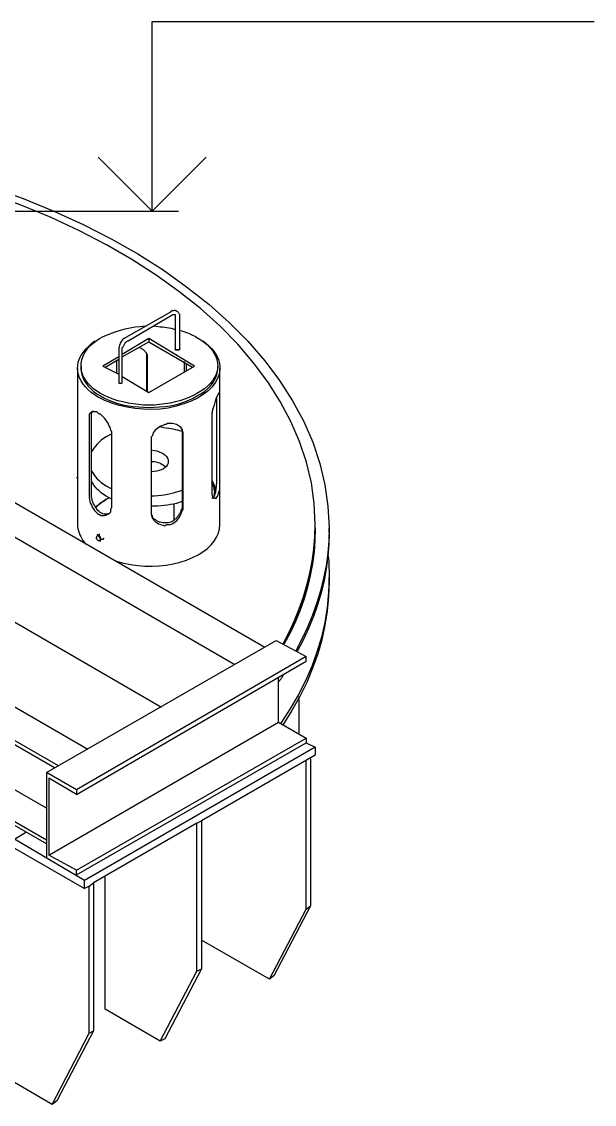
# Model space of a CAD drawing. Header units: metres. Extents: x 20 to 415, y 5 to 292.
# Drawn here: x 202.77 to 211.13, y 120.41 to 136.22 of the extents above; entities that cross this region are included whole.
import ezdxf

# ---------------------------------------------------------------- set-up
doc = ezdxf.new("R2010")
doc.units = ezdxf.units.M
doc.layers.add('ОБОЗНАЧЕНИЯ', color=7, linetype='Continuous')
doc.layers.add('ОБОРУДОВАНИЕ', color=8, linetype='Continuous')

msp = doc.modelspace()

# ---------------------------------------------------------------- linework, layer by layer
at = {"layer": 'ОБОЗНАЧЕНИЯ'}
for points in [[(204.677, 133.452), (204.677, 136.218), (211.13, 136.218)], [(203.889, 134.24), (204.677, 133.452), (205.465, 134.24)], [(202.129, 133.452), (205.063, 133.452)]]:
    msp.add_lwpolyline(points, dxfattribs=at)
at = {"layer": 'ОБОРУДОВАНИЕ'}
for points in [[(188.217, 134.055), (203.303, 125.356)], [(203.252, 125.322), (188.217, 134.005)], [(201.844, 133.955), (202.328, 133.802), (202.795, 133.634), (203.243, 133.452), (203.671, 133.256), (204.08, 133.048), (204.468, 132.826), (204.835, 132.593), (205.18, 132.348), (205.502, 132.092), (205.8, 131.826), (206.073, 131.551), (206.319, 131.268), (206.537, 130.978), (206.726, 130.683), (206.888, 130.382), (207.02, 130.077), (207.124, 129.768), (207.198, 129.456), (207.243, 129.142), (207.258, 128.826)], [(207.057, 128.876), (207.043, 129.182), (207, 129.487), (206.928, 129.788), (206.828, 130.087), (206.701, 130.382), (206.547, 130.673), (206.366, 130.958), (206.158, 131.238), (205.925, 131.51), (205.666, 131.776), (205.378, 132.033), (205.068, 132.28), (204.735, 132.517), (204.382, 132.744), (204.009, 132.96), (203.616, 133.164), (203.204, 133.356), (202.773, 133.535), (202.326, 133.701), (201.861, 133.854)], [(203.135, 124.736), (188.619, 133.117)], [(205.079, 131.91), (205.079, 131.914), (205.079, 131.918), (205.079, 131.921), (205.079, 131.924), (205.079, 131.927), (205.079, 131.929), (205.079, 131.932), (205.079, 131.935), (205.079, 131.939), (205.079, 131.943), (205.074, 131.949), (205.069, 131.955), (205.064, 131.962), (205.059, 131.968), (205.054, 131.975), (205.049, 131.981), (205.044, 131.986), (205.039, 131.99), (205.034, 131.993), (205.029, 131.994), (205.024, 131.998), (205.017, 132), (205.011, 132.001), (205.003, 132.001), (204.996, 132), (204.988, 131.998), (204.981, 131.997), (204.974, 131.995), (204.968, 131.994), (204.962, 131.994), (204.962, 131.994), (204.96, 131.993), (204.958, 131.993), (204.956, 131.993), (204.954, 131.992), (204.951, 131.99), (204.949, 131.988), (204.947, 131.985), (204.946, 131.981), (204.945, 131.977)], [(203.135, 124.266), (189.876, 131.927)], [(204.945, 131.977), (204.292, 131.608)], [(204.325, 131.558), (204.979, 131.943)], [(204.979, 131.943), (204.996, 131.943), (205, 131.943), (205.004, 131.943), (205.007, 131.943), (205.009, 131.943), (205.01, 131.943), (205.011, 131.943), (205.012, 131.943), (205.012, 131.943), (205.012, 131.943), (205.012, 131.943), (205.012, 131.943), (205.012, 131.942), (205.012, 131.94), (205.012, 131.937), (205.012, 131.935), (205.012, 131.932), (205.012, 131.93), (205.012, 131.928), (205.012, 131.927), (205.012, 131.927), (205.012, 131.926), (205.012, 131.925), (205.012, 131.923), (205.012, 131.921), (205.012, 131.918), (205.012, 131.916), (205.012, 131.913), (205.012, 131.912), (205.012, 131.91), (205.012, 131.91)], [(204.979, 131.943), (204.979, 131.943), (204.979, 131.943)], [(205.012, 131.91), (205.012, 131.44)], [(205.012, 131.91), (205.012, 131.91), (205.012, 131.91)], [(205.079, 131.44), (205.079, 131.91)], [(203.135, 124.216), (189.96, 131.809)], [(203.638, 131.189), (203.641, 131.234), (203.65, 131.279), (203.664, 131.323), (203.684, 131.367), (203.709, 131.409), (203.739, 131.45), (203.774, 131.489), (203.814, 131.525), (203.858, 131.56), (203.906, 131.591), (203.963, 131.62), (204.023, 131.647), (204.085, 131.672), (204.149, 131.695), (204.216, 131.715), (204.285, 131.733), (204.356, 131.748), (204.428, 131.76), (204.502, 131.769), (204.577, 131.776)], [(204.694, 131.776), (204.729, 131.771), (204.762, 131.767), (204.795, 131.764), (204.828, 131.76), (204.86, 131.757), (204.891, 131.753), (204.921, 131.748), (204.952, 131.742), (204.982, 131.734), (205.012, 131.725)], [(205.079, 131.709), (205.109, 131.703), (205.138, 131.695), (205.165, 131.686), (205.192, 131.676), (205.218, 131.665), (205.242, 131.653), (205.266, 131.641), (205.289, 131.63), (205.31, 131.619), (205.331, 131.608)], [(203.588, 131.156), (203.591, 131.2), (203.599, 131.244), (203.613, 131.287), (203.633, 131.328), (203.657, 131.369), (203.685, 131.409), (203.718, 131.448), (203.755, 131.485), (203.795, 131.522), (203.839, 131.558)], [(204.292, 131.608), (204.287, 131.604), (204.283, 131.6), (204.28, 131.597), (204.277, 131.595), (204.275, 131.593), (204.272, 131.592), (204.269, 131.592), (204.266, 131.591), (204.263, 131.591), (204.258, 131.591), (204.248, 131.58), (204.238, 131.568), (204.229, 131.553), (204.22, 131.538), (204.212, 131.522), (204.205, 131.506), (204.199, 131.489), (204.195, 131.472), (204.192, 131.456), (204.191, 131.424)], [(204.627, 131.591), (204.241, 131.357)], [(204.241, 131.424), (204.241, 131.428), (204.241, 131.432), (204.241, 131.435), (204.241, 131.438), (204.241, 131.44), (204.241, 131.443), (204.241, 131.446), (204.241, 131.449), (204.241, 131.453), (204.241, 131.457), (204.246, 131.463), (204.251, 131.471), (204.256, 131.48), (204.261, 131.489), (204.266, 131.499), (204.271, 131.509), (204.277, 131.519), (204.282, 131.527), (204.287, 131.535), (204.292, 131.541), (204.296, 131.542), (204.3, 131.543), (204.303, 131.545), (204.306, 131.547), (204.308, 131.549), (204.311, 131.552), (204.314, 131.554), (204.317, 131.556), (204.321, 131.557), (204.325, 131.558)], [(204.241, 131.323), (204.627, 131.541)], [(204.627, 131.591), (204.627, 131.541)], [(205.297, 131.189), (204.627, 131.591)], [(204.627, 131.541), (205.264, 131.172)], [(205.331, 131.608), (205.388, 131.572), (205.439, 131.535), (205.485, 131.498), (205.524, 131.458), (205.557, 131.417), (205.584, 131.375), (205.605, 131.331), (205.621, 131.286), (205.63, 131.238), (205.633, 131.189)], [(205.415, 131.558), (205.462, 131.522), (205.505, 131.485), (205.543, 131.448), (205.576, 131.409), (205.603, 131.369), (205.626, 131.328), (205.643, 131.287), (205.656, 131.244), (205.664, 131.2), (205.666, 131.156)], [(204.191, 131.424), (204.191, 130.954)], [(204.191, 131.424), (204.191, 131.424), (204.191, 131.424)], [(204.241, 130.954), (204.241, 131.424)], [(204.593, 131.373), (204.588, 131.383), (204.581, 131.393), (204.574, 131.403), (204.565, 131.413), (204.556, 131.422), (204.545, 131.43), (204.533, 131.438), (204.521, 131.445), (204.507, 131.452), (204.493, 131.457)], [(204.577, 131.39), (204.581, 131.39), (204.585, 131.388), (204.588, 131.387), (204.59, 131.384), (204.591, 131.382), (204.592, 131.379), (204.593, 131.377), (204.593, 131.375), (204.593, 131.374), (204.593, 131.373), (204.593, 131.368), (204.593, 131.363), (204.593, 131.358), (204.593, 131.353), (204.593, 131.348), (204.593, 131.343), (204.593, 131.338), (204.593, 131.333), (204.593, 131.328), (204.593, 131.323)], [(204.61, 131.306), (204.61, 131.307), (204.61, 131.308), (204.61, 131.31), (204.61, 131.313), (204.61, 131.317), (204.61, 131.321), (204.61, 131.325), (204.61, 131.33), (204.61, 131.335), (204.61, 131.34), (204.61, 131.34), (204.61, 131.342), (204.61, 131.344), (204.609, 131.347), (204.608, 131.35), (204.606, 131.354), (204.604, 131.359), (204.602, 131.364), (204.598, 131.368), (204.593, 131.373)], [(205.012, 131.44), (205.013, 131.436), (205.014, 131.432), (205.016, 131.43), (205.019, 131.427), (205.023, 131.426), (205.027, 131.425), (205.031, 131.424), (205.036, 131.424), (205.041, 131.424), (205.046, 131.424), (205.051, 131.424), (205.056, 131.424), (205.06, 131.424), (205.065, 131.425), (205.069, 131.426), (205.073, 131.427), (205.075, 131.43), (205.078, 131.432), (205.079, 131.436), (205.079, 131.44)], [(205.079, 131.44), (205.079, 131.436), (205.078, 131.432), (205.075, 131.43), (205.073, 131.427), (205.069, 131.426), (205.065, 131.425), (205.061, 131.424), (205.056, 131.424), (205.051, 131.424), (205.046, 131.424), (205.041, 131.424), (205.036, 131.424), (205.031, 131.424), (205.027, 131.425), (205.023, 131.426), (205.019, 131.427), (205.016, 131.43), (205.014, 131.432), (205.013, 131.436), (205.012, 131.44)], [(204.191, 131.323), (203.956, 131.189)], [(203.99, 131.172), (204.191, 131.29)], [(204.158, 131.273), (204.158, 131.273), (204.158, 131.268), (204.158, 131.263), (204.158, 131.258), (204.158, 131.253), (204.158, 131.248), (204.158, 131.243), (204.158, 131.238), (204.158, 131.233), (204.158, 131.228), (204.158, 131.223)], [(204.158, 131.223), (204.158, 131.088)], [(204.593, 131.323), (204.593, 130.82)], [(204.61, 130.82), (204.61, 131.306)], [(205.146, 131.256), (205.146, 131.251), (205.146, 131.246), (205.146, 131.241), (205.146, 131.237), (205.146, 131.233), (205.146, 131.23), (205.146, 131.227), (205.146, 131.224), (205.146, 131.223), (205.146, 131.223)], [(205.146, 131.223), (205.146, 131.105)], [(205.18, 131.122), (205.18, 131.223)], [(203.588, 131.156), (203.588, 130.753)], [(203.889, 130.736), (203.836, 130.769), (203.787, 130.804), (203.743, 130.843), (203.703, 130.884), (203.669, 130.927), (203.641, 130.972), (203.618, 131.018), (203.601, 131.064), (203.591, 131.11), (203.588, 131.156)], [(203.638, 131.189), (203.638, 131.156)], [(205.633, 131.189), (205.63, 131.144), (205.621, 131.101), (205.605, 131.058), (205.584, 131.016), (205.557, 130.975), (205.524, 130.936), (205.485, 130.897), (205.439, 130.859), (205.388, 130.822), (205.331, 130.787), (205.274, 130.758), (205.213, 130.731), (205.148, 130.706), (205.081, 130.684), (205.01, 130.665), (204.937, 130.649), (204.862, 130.636), (204.785, 130.627), (204.707, 130.621), (204.627, 130.619), (204.551, 130.621), (204.475, 130.627), (204.399, 130.636), (204.324, 130.649), (204.25, 130.665), (204.178, 130.684), (204.109, 130.706), (204.043, 130.731), (203.981, 130.758), (203.923, 130.787), (203.87, 130.822), (203.822, 130.859), (203.78, 130.897), (203.743, 130.936), (203.711, 130.975), (203.685, 131.016), (203.665, 131.058), (203.65, 131.101), (203.641, 131.144), (203.638, 131.189)], [(203.638, 131.156), (203.641, 131.11), (203.65, 131.065), (203.665, 131.021), (203.685, 130.978), (203.711, 130.936), (203.743, 130.895), (203.78, 130.856), (203.822, 130.819), (203.87, 130.785), (203.923, 130.753), (203.981, 130.72), (204.043, 130.691), (204.109, 130.665), (204.178, 130.644), (204.25, 130.625), (204.324, 130.611), (204.399, 130.6), (204.475, 130.592), (204.551, 130.587), (204.627, 130.586), (204.707, 130.587), (204.785, 130.592), (204.862, 130.6), (204.937, 130.611), (205.01, 130.625), (205.081, 130.644), (205.148, 130.665), (205.213, 130.691), (205.274, 130.72), (205.331, 130.753), (205.388, 130.785), (205.439, 130.819), (205.485, 130.856), (205.524, 130.895), (205.557, 130.936), (205.584, 130.978), (205.605, 131.021), (205.621, 131.065), (205.63, 131.11), (205.633, 131.156)], [(203.638, 131.156), (203.641, 131.11), (203.65, 131.065), (203.665, 131.021), (203.685, 130.978), (203.711, 130.936), (203.743, 130.895), (203.78, 130.856), (203.822, 130.819), (203.87, 130.785), (203.923, 130.753), (203.981, 130.72), (204.043, 130.691), (204.109, 130.665), (204.178, 130.644), (204.25, 130.625), (204.324, 130.611), (204.399, 130.6), (204.475, 130.592), (204.551, 130.587), (204.627, 130.586), (204.707, 130.587), (204.785, 130.592), (204.862, 130.6), (204.937, 130.611), (205.01, 130.625), (205.081, 130.644), (205.148, 130.665), (205.213, 130.691), (205.274, 130.72), (205.331, 130.753), (205.388, 130.785), (205.439, 130.819), (205.485, 130.856), (205.524, 130.895), (205.557, 130.936), (205.584, 130.978), (205.605, 131.021), (205.621, 131.065), (205.63, 131.11), (205.633, 131.156)], [(205.666, 131.156), (205.659, 131.086), (205.637, 131.018), (205.601, 130.952), (205.553, 130.888), (205.492, 130.829), (205.42, 130.773), (205.337, 130.722), (205.244, 130.676), (205.141, 130.636), (205.029, 130.602), (204.912, 130.577), (204.792, 130.562), (204.67, 130.555), (204.548, 130.558), (204.428, 130.569), (204.31, 130.588), (204.196, 130.615), (204.087, 130.648), (203.984, 130.689), (203.889, 130.736)], [(203.956, 131.189), (204.191, 131.072)], [(204.241, 131.038), (204.627, 130.804)], [(204.627, 130.804), (205.297, 131.189)], [(205.633, 131.156), (205.633, 131.189)], [(205.666, 130.804), (205.666, 131.156)], [(204.191, 130.938), (204.196, 130.938), (204.199, 130.938), (204.202, 130.938), (204.205, 130.938), (204.208, 130.938), (204.21, 130.938), (204.213, 130.938), (204.216, 130.938), (204.22, 130.938), (204.225, 130.938), (204.229, 130.938), (204.233, 130.939), (204.236, 130.941), (204.238, 130.943), (204.239, 130.946), (204.24, 130.948), (204.241, 130.951), (204.241, 130.953), (204.241, 130.954), (204.241, 130.954)], [(204.191, 130.954), (204.191, 130.938)], [(203.588, 130.753), (203.588, 129.63)], [(205.633, 130.77), (205.628, 130.759), (205.623, 130.748), (205.617, 130.735), (205.612, 130.722), (205.607, 130.707), (205.602, 130.692), (205.597, 130.675), (205.592, 130.657), (205.587, 130.639), (205.582, 130.619), (205.577, 130.605), (205.572, 130.591), (205.568, 130.578), (205.563, 130.565), (205.559, 130.552), (205.556, 130.54), (205.553, 130.527), (205.551, 130.514), (205.549, 130.5), (205.549, 130.485), (205.549, 130.48), (205.549, 130.475), (205.549, 130.47), (205.549, 130.466), (205.549, 130.462), (205.549, 130.459), (205.549, 130.456), (205.549, 130.453), (205.549, 130.452), (205.549, 130.452)], [(205.616, 130.72), (205.616, 129.63)], [(205.649, 130.804), (205.649, 130.787), (205.649, 130.786), (205.648, 130.785), (205.646, 130.783), (205.643, 130.781), (205.641, 130.778), (205.638, 130.776), (205.636, 130.774), (205.634, 130.772), (205.633, 130.77), (205.633, 130.77)], [(205.666, 130.804), (205.649, 130.804)], [(205.666, 130.77), (205.666, 130.775), (205.666, 130.78), (205.666, 130.785), (205.666, 130.789), (205.666, 130.793), (205.666, 130.797), (205.666, 130.799), (205.666, 130.802), (205.666, 130.803), (205.666, 130.804)], [(205.666, 130.753), (205.666, 130.804)], [(205.666, 130.72), (205.666, 130.72), (205.666, 130.722), (205.666, 130.724), (205.666, 130.727), (205.666, 130.73), (205.666, 130.734), (205.666, 130.739), (205.666, 130.743), (205.666, 130.748), (205.666, 130.753), (205.666, 130.754), (205.666, 130.755), (205.666, 130.757), (205.666, 130.759), (205.666, 130.762), (205.666, 130.764), (205.666, 130.766), (205.666, 130.768), (205.666, 130.769), (205.666, 130.77)], [(205.666, 129.63), (205.666, 130.753)], [(205.666, 129.63), (205.666, 130.72)], [(206.32, 127.082), (200.084, 130.686)], [(203.789, 130.519), (203.784, 130.514), (203.781, 130.51), (203.777, 130.507), (203.775, 130.504), (203.772, 130.502), (203.769, 130.499), (203.767, 130.497), (203.764, 130.493), (203.76, 130.49), (203.755, 130.485), (203.755, 130.481), (203.755, 130.477), (203.755, 130.474), (203.755, 130.471), (203.755, 130.468), (203.755, 130.466), (203.755, 130.463), (203.755, 130.46), (203.755, 130.456), (203.755, 130.452), (203.755, 130.446), (203.755, 130.442), (203.755, 130.437), (203.755, 130.433), (203.755, 130.429), (203.755, 130.425), (203.755, 130.422), (203.755, 130.42), (203.755, 130.418), (203.755, 130.418)], [(203.755, 130.418), (203.755, 129.328)], [(203.789, 130.435), (203.789, 130.439), (203.789, 130.443), (203.789, 130.446), (203.789, 130.449), (203.789, 130.452), (203.789, 130.454), (203.789, 130.457), (203.789, 130.46), (203.789, 130.464), (203.789, 130.468), (203.789, 130.473), (203.789, 130.477), (203.789, 130.48), (203.789, 130.483), (203.789, 130.485), (203.789, 130.488), (203.789, 130.49), (203.789, 130.494), (203.789, 130.497), (203.789, 130.502), (203.793, 130.507), (203.797, 130.512), (203.8, 130.517), (203.803, 130.521), (203.806, 130.525), (203.808, 130.528), (203.811, 130.531), (203.814, 130.533), (203.818, 130.535), (203.822, 130.535)], [(203.889, 130.502), (203.889, 130.502), (203.888, 130.504), (203.886, 130.505), (203.883, 130.508), (203.881, 130.51), (203.878, 130.513), (203.876, 130.515), (203.874, 130.517), (203.873, 130.518), (203.873, 130.519), (203.868, 130.519), (203.863, 130.519), (203.858, 130.519), (203.854, 130.519), (203.85, 130.519), (203.846, 130.519), (203.843, 130.519), (203.841, 130.519), (203.84, 130.519), (203.839, 130.519), (203.834, 130.519), (203.829, 130.519), (203.824, 130.519), (203.819, 130.519), (203.814, 130.519), (203.809, 130.519), (203.804, 130.519), (203.799, 130.519), (203.794, 130.519), (203.789, 130.519)], [(203.789, 129.345), (203.789, 130.435)], [(204.09, 130.217), (204.09, 130.222), (204.089, 130.227), (204.087, 130.231), (204.085, 130.236), (204.082, 130.24), (204.08, 130.243), (204.077, 130.246), (204.076, 130.249), (204.074, 130.25), (204.074, 130.25), (204.067, 130.276), (204.058, 130.302), (204.046, 130.328), (204.033, 130.355), (204.017, 130.38), (204, 130.405), (203.982, 130.428), (203.963, 130.449), (203.943, 130.469), (203.923, 130.485), (203.922, 130.485), (203.921, 130.485), (203.919, 130.486), (203.916, 130.486), (203.912, 130.487), (203.908, 130.489), (203.904, 130.491), (203.899, 130.494), (203.894, 130.497), (203.889, 130.502)], [(205.549, 130.452), (205.549, 129.362)], [(199.833, 130.334), (205.884, 126.831)], [(204.895, 130.351), (204.891, 130.346), (204.887, 130.343), (204.884, 130.34), (204.881, 130.338), (204.878, 130.336), (204.876, 130.335), (204.873, 130.335), (204.87, 130.334), (204.866, 130.334), (204.862, 130.334), (204.832, 130.324), (204.805, 130.312), (204.781, 130.299), (204.758, 130.285), (204.738, 130.269), (204.72, 130.252), (204.705, 130.233), (204.693, 130.213), (204.684, 130.191), (204.677, 130.167), (204.673, 130.162), (204.669, 130.158), (204.666, 130.155), (204.664, 130.152), (204.663, 130.15), (204.662, 130.147), (204.661, 130.145), (204.661, 130.141), (204.66, 130.138), (204.66, 130.133)], [(205.113, 130.234), (205.082, 130.243), (205.051, 130.252), (205.018, 130.26), (204.985, 130.267), (204.952, 130.273), (204.918, 130.28), (204.883, 130.285), (204.848, 130.29), (204.813, 130.296), (204.778, 130.301)], [(205.113, 130.267), (205.102, 130.282), (205.091, 130.295), (205.078, 130.307), (205.064, 130.318), (205.048, 130.328), (205.031, 130.336), (205.012, 130.342), (204.992, 130.347), (204.969, 130.35), (204.945, 130.351), (204.94, 130.351), (204.935, 130.351), (204.93, 130.351), (204.925, 130.351), (204.92, 130.351), (204.915, 130.351), (204.91, 130.351), (204.905, 130.351), (204.9, 130.351), (204.895, 130.351)], [(205.096, 130.301), (205.096, 130.296), (205.096, 130.292), (205.097, 130.289), (205.097, 130.286), (205.098, 130.284), (205.1, 130.281), (205.102, 130.279), (205.105, 130.276), (205.108, 130.272), (205.113, 130.267), (205.113, 130.263), (205.113, 130.259), (205.113, 130.256), (205.113, 130.253), (205.113, 130.25), (205.113, 130.248), (205.113, 130.245), (205.113, 130.242), (205.113, 130.238), (205.113, 130.234)], [(205.13, 130.2), (205.13, 130.205), (205.13, 130.21), (205.129, 130.215), (205.129, 130.219), (205.128, 130.223), (205.126, 130.227), (205.124, 130.23), (205.121, 130.232), (205.117, 130.233), (205.113, 130.234), (205.113, 130.238), (205.113, 130.242), (205.113, 130.245), (205.113, 130.248), (205.113, 130.25), (205.113, 130.253), (205.113, 130.256), (205.113, 130.259), (205.113, 130.263), (205.113, 130.267)], [(204.09, 130.2), (204.047, 130.179), (204.006, 130.156), (203.968, 130.132), (203.934, 130.106), (203.902, 130.079), (203.873, 130.05), (203.848, 130.022), (203.825, 129.992), (203.805, 129.962), (203.789, 129.932)], [(204.09, 129.127), (204.09, 130.217)], [(204.66, 130.133), (204.66, 129.044)], [(205.113, 130.234), (205.113, 129.144)], [(205.13, 129.111), (205.13, 130.2)], [(204.66, 129.965), (204.704, 129.959), (204.745, 129.95), (204.781, 129.938), (204.814, 129.923), (204.843, 129.907), (204.867, 129.888), (204.886, 129.868), (204.9, 129.846), (204.909, 129.822), (204.912, 129.798)], [(204.912, 129.798), (204.909, 129.773), (204.9, 129.75), (204.886, 129.728), (204.867, 129.708), (204.843, 129.691), (204.814, 129.676), (204.781, 129.664), (204.745, 129.655), (204.704, 129.649), (204.66, 129.647)], [(204.66, 129.798), (204.686, 129.797), (204.71, 129.794), (204.735, 129.789), (204.759, 129.783), (204.782, 129.775), (204.804, 129.765), (204.825, 129.754), (204.844, 129.742), (204.862, 129.729), (204.878, 129.714)], [(198.794, 129.697), (204.811, 126.211)], [(203.588, 129.63), (203.588, 128.876)], [(203.789, 129.664), (203.805, 129.634), (203.825, 129.604), (203.848, 129.574), (203.873, 129.545), (203.902, 129.517), (203.934, 129.49), (203.968, 129.464), (204.006, 129.44), (204.047, 129.417), (204.09, 129.396)], [(205.616, 129.63), (205.616, 129.626), (205.616, 129.622), (205.616, 129.619), (205.616, 129.616), (205.616, 129.613), (205.616, 129.611), (205.616, 129.608), (205.616, 129.605), (205.616, 129.601), (205.616, 129.597), (205.616, 129.576), (205.616, 129.553), (205.615, 129.529), (205.615, 129.504), (205.614, 129.479), (205.612, 129.454), (205.61, 129.43), (205.607, 129.406), (205.604, 129.383), (205.599, 129.362), (205.599, 129.361), (205.599, 129.36), (205.599, 129.358), (205.599, 129.356), (205.599, 129.354), (205.599, 129.351), (205.599, 129.349), (205.599, 129.347), (205.599, 129.346), (205.599, 129.345)], [(205.633, 129.295), (205.638, 129.305), (205.642, 129.317), (205.647, 129.33), (205.652, 129.343), (205.656, 129.358), (205.659, 129.373), (205.662, 129.39), (205.664, 129.408), (205.666, 129.426), (205.666, 129.446), (205.666, 129.461), (205.666, 129.476), (205.666, 129.491), (205.666, 129.505), (205.666, 129.519), (205.666, 129.533), (205.666, 129.546), (205.666, 129.558), (205.666, 129.569), (205.666, 129.58), (205.666, 129.585), (205.666, 129.59), (205.666, 129.595), (205.666, 129.6), (205.666, 129.605), (205.666, 129.61), (205.666, 129.615), (205.666, 129.62), (205.666, 129.625), (205.666, 129.63)], [(205.666, 128.876), (205.666, 129.63)], [(203.571, 129.563), (203.588, 129.563)], [(204.09, 129.245), (204.047, 129.266), (204.006, 129.289), (203.968, 129.313), (203.934, 129.339), (203.902, 129.366), (203.873, 129.394), (203.848, 129.423), (203.825, 129.453), (203.805, 129.483), (203.789, 129.513)], [(205.549, 129.513), (205.558, 129.498), (205.567, 129.483), (205.574, 129.468), (205.581, 129.452), (205.586, 129.437), (205.591, 129.422), (205.595, 129.407), (205.597, 129.392), (205.599, 129.377), (205.599, 129.362)], [(205.582, 129.295), (205.586, 129.315), (205.588, 129.335), (205.589, 129.355), (205.587, 129.374), (205.584, 129.393), (205.58, 129.412), (205.574, 129.43), (205.567, 129.447), (205.558, 129.464), (205.549, 129.479)], [(203.755, 129.328), (203.755, 129.323), (203.755, 129.319), (203.755, 129.314), (203.755, 129.31), (203.755, 129.305), (203.755, 129.302), (203.755, 129.299), (203.755, 129.297), (203.755, 129.295), (203.755, 129.295), (203.757, 129.269), (203.761, 129.241), (203.768, 129.213), (203.777, 129.185), (203.789, 129.157), (203.802, 129.13), (203.818, 129.104), (203.835, 129.081), (203.853, 129.061), (203.873, 129.044), (203.873, 129.043), (203.874, 129.042), (203.876, 129.04), (203.878, 129.038), (203.881, 129.035), (203.883, 129.033), (203.886, 129.03), (203.888, 129.029), (203.889, 129.027), (203.889, 129.027)], [(204.057, 129.044), (204.052, 129.039), (204.047, 129.035), (204.042, 129.033), (204.037, 129.03), (204.032, 129.029), (204.027, 129.028), (204.022, 129.027), (204.017, 129.027), (204.012, 129.027), (204.007, 129.027), (204.002, 129.027), (203.997, 129.027), (203.992, 129.027), (203.988, 129.027), (203.984, 129.027), (203.98, 129.027), (203.977, 129.027), (203.975, 129.027), (203.974, 129.027), (203.973, 129.027), (203.954, 129.033), (203.935, 129.043), (203.917, 129.054), (203.901, 129.068), (203.885, 129.083), (203.871, 129.1), (203.857, 129.119), (203.844, 129.138), (203.833, 129.157), (203.822, 129.178), (203.817, 129.192), (203.812, 129.206), (203.808, 129.219), (203.803, 129.232), (203.799, 129.245), (203.796, 129.257), (203.793, 129.27), (203.791, 129.283), (203.789, 129.297), (203.789, 129.312), (203.789, 129.316), (203.789, 129.32), (203.789, 129.323), (203.789, 129.326), (203.789, 129.328), (203.789, 129.331), (203.789, 129.334), (203.789, 129.337), (203.789, 129.341), (203.789, 129.345)], [(204.66, 129.295), (204.71, 129.296), (204.759, 129.299), (204.807, 129.303), (204.853, 129.31), (204.899, 129.318), (204.944, 129.328), (204.988, 129.339), (205.03, 129.351), (205.072, 129.364), (205.113, 129.379)], [(205.549, 129.362), (205.549, 129.357), (205.549, 129.352), (205.549, 129.347), (205.549, 129.343), (205.549, 129.339), (205.549, 129.335), (205.549, 129.333), (205.549, 129.33), (205.549, 129.329), (205.549, 129.328), (205.549, 129.318), (205.551, 129.309), (205.553, 129.299), (205.556, 129.29), (205.559, 129.282), (205.563, 129.275), (205.568, 129.27), (205.572, 129.265), (205.577, 129.262), (205.599, 129.261)], [(205.599, 129.345), (205.595, 129.331), (205.591, 129.319), (205.588, 129.308), (205.585, 129.299), (205.582, 129.291), (205.58, 129.284), (205.577, 129.277), (205.574, 129.272), (205.57, 129.266), (205.566, 129.261), (205.561, 129.261), (205.557, 129.261), (205.554, 129.261), (205.552, 129.261), (205.551, 129.261), (205.55, 129.261), (205.549, 129.261), (205.549, 129.261), (205.549, 129.261), (205.549, 129.261)], [(204.04, 129.261), (204.02, 129.251), (204, 129.239), (203.98, 129.227), (203.961, 129.214), (203.942, 129.201), (203.923, 129.187), (203.905, 129.172), (203.888, 129.157), (203.871, 129.142), (203.856, 129.127)], [(203.856, 129.127), (203.871, 129.142), (203.888, 129.157), (203.905, 129.172), (203.923, 129.187), (203.942, 129.201), (203.961, 129.214), (203.98, 129.227), (204, 129.239), (204.02, 129.251), (204.04, 129.261)], [(205.113, 129.211), (205.072, 129.197), (205.03, 129.185), (204.988, 129.174), (204.944, 129.166), (204.899, 129.159), (204.853, 129.153), (204.807, 129.149), (204.759, 129.146), (204.71, 129.145), (204.66, 129.144)], [(205.113, 129.144), (205.113, 129.14), (205.113, 129.136), (205.113, 129.133), (205.113, 129.13), (205.113, 129.127), (205.113, 129.125), (205.113, 129.122), (205.113, 129.119), (205.113, 129.115), (205.113, 129.111), (205.108, 129.106), (205.105, 129.1), (205.102, 129.095), (205.1, 129.09), (205.098, 129.085), (205.097, 129.08), (205.097, 129.075), (205.096, 129.07), (205.096, 129.065), (205.096, 129.06), (205.091, 129.055), (205.086, 129.049), (205.081, 129.042), (205.076, 129.034), (205.071, 129.027), (205.066, 129.019), (205.061, 129.012), (205.056, 129.005), (205.051, 128.999), (205.046, 128.993), (205.04, 128.984), (205.034, 128.975), (205.027, 128.967), (205.02, 128.96), (205.012, 128.953), (205.005, 128.947), (204.998, 128.942), (204.991, 128.936), (204.984, 128.931), (204.979, 128.926), (204.963, 128.917), (204.947, 128.91), (204.93, 128.905), (204.912, 128.901), (204.893, 128.899), (204.874, 128.899), (204.854, 128.899), (204.835, 128.902), (204.815, 128.905), (204.794, 128.909), (204.789, 128.91), (204.783, 128.911), (204.776, 128.914), (204.769, 128.916), (204.761, 128.92), (204.753, 128.924), (204.746, 128.928), (204.739, 128.933), (204.733, 128.938), (204.727, 128.943), (204.718, 128.948), (204.709, 128.953), (204.702, 128.958), (204.695, 128.963), (204.69, 128.968), (204.685, 128.973), (204.682, 128.978), (204.679, 128.983), (204.678, 128.988), (204.677, 128.993), (204.673, 128.998), (204.669, 129.001), (204.666, 129.004), (204.664, 129.006), (204.663, 129.008), (204.662, 129.009), (204.661, 129.01), (204.661, 129.01), (204.66, 129.01), (204.66, 129.01)], [(204.996, 128.943), (204.996, 129.178)], [(205.599, 129.261), (205.616, 129.261)], [(205.616, 129.261), (205.616, 129.278), (205.62, 129.279), (205.624, 129.28), (205.627, 129.282), (205.629, 129.284), (205.631, 129.287), (205.632, 129.289), (205.632, 129.291), (205.632, 129.293), (205.633, 129.294), (205.633, 129.295)], [(203.738, 125.591), (197.687, 129.094)], [(203.889, 129.027), (203.894, 129.026), (203.899, 129.025), (203.904, 129.023), (203.908, 129.021), (203.912, 129.018), (203.916, 129.016), (203.919, 129.014), (203.921, 129.012), (203.922, 129.01), (203.923, 129.01), (203.928, 129.01), (203.933, 129.01), (203.937, 129.01), (203.942, 129.01), (203.946, 129.01), (203.95, 129.01), (203.952, 129.01), (203.955, 129.01), (203.956, 129.01), (203.956, 129.01), (203.966, 129.01), (203.975, 129.01), (203.983, 129.01), (203.99, 129.011), (203.996, 129.012), (204.002, 129.014), (204.008, 129.016), (204.013, 129.019), (204.018, 129.022), (204.023, 129.027)], [(204.023, 129.027), (204.028, 129.027), (204.033, 129.029), (204.039, 129.031), (204.044, 129.034), (204.049, 129.037), (204.054, 129.041), (204.059, 129.046), (204.064, 129.05), (204.069, 129.055), (204.074, 129.06), (204.074, 129.065), (204.074, 129.07), (204.074, 129.075), (204.074, 129.079), (204.074, 129.083), (204.074, 129.087), (204.074, 129.09), (204.074, 129.092), (204.074, 129.093), (204.074, 129.094), (204.074, 129.099), (204.076, 129.104), (204.077, 129.109), (204.08, 129.113), (204.082, 129.117), (204.085, 129.12), (204.087, 129.123), (204.089, 129.125), (204.09, 129.127), (204.09, 129.127)], [(204.66, 129.044), (204.66, 129.039), (204.661, 129.035), (204.661, 129.032), (204.662, 129.029), (204.663, 129.027), (204.664, 129.024), (204.666, 129.022), (204.669, 129.018), (204.673, 129.015), (204.677, 129.01), (204.677, 129.005), (204.677, 129.002), (204.677, 128.999), (204.677, 128.996), (204.677, 128.993), (204.677, 128.991), (204.677, 128.988), (204.677, 128.985), (204.677, 128.981), (204.677, 128.976)], [(204.895, 128.876), (204.9, 128.876), (204.905, 128.876), (204.91, 128.876), (204.915, 128.876), (204.92, 128.876), (204.925, 128.876), (204.93, 128.876), (204.935, 128.876), (204.94, 128.876), (204.945, 128.876), (204.97, 128.887), (204.993, 128.902), (205.015, 128.918), (205.036, 128.937), (205.054, 128.958), (205.071, 128.98), (205.085, 129.003), (205.097, 129.027), (205.106, 129.052), (205.113, 129.077), (205.117, 129.082), (205.121, 129.085), (205.124, 129.089), (205.126, 129.091), (205.128, 129.094), (205.129, 129.096), (205.129, 129.099), (205.13, 129.102), (205.13, 129.106), (205.13, 129.111)], [(203.588, 128.876), (203.589, 128.846), (203.593, 128.816), (203.6, 128.786), (203.61, 128.756), (203.621, 128.727), (203.635, 128.699), (203.65, 128.67), (203.667, 128.643), (203.685, 128.617), (203.705, 128.591)], [(203.588, 128.876), (203.589, 128.846), (203.593, 128.816), (203.6, 128.786), (203.61, 128.756), (203.621, 128.727), (203.635, 128.699), (203.65, 128.67), (203.667, 128.643), (203.685, 128.617), (203.705, 128.591)], [(204.158, 128.34), (204.259, 128.312), (204.362, 128.291), (204.466, 128.277), (204.571, 128.268), (204.675, 128.266), (204.779, 128.271), (204.882, 128.282), (204.984, 128.3), (205.083, 128.325), (205.18, 128.356), (205.267, 128.393), (205.346, 128.435), (205.418, 128.479), (205.482, 128.527), (205.536, 128.578), (205.582, 128.633), (205.618, 128.69), (205.644, 128.75), (205.661, 128.812), (205.666, 128.876)], [(204.158, 128.34), (204.259, 128.312), (204.362, 128.291), (204.466, 128.277), (204.571, 128.268), (204.675, 128.266), (204.779, 128.271), (204.882, 128.282), (204.984, 128.3), (205.083, 128.325), (205.18, 128.356), (205.267, 128.393), (205.346, 128.435), (205.418, 128.479), (205.482, 128.527), (205.536, 128.578), (205.582, 128.633), (205.618, 128.69), (205.644, 128.75), (205.661, 128.812), (205.666, 128.876)], [(204.677, 128.976), (204.688, 128.957), (204.701, 128.94), (204.716, 128.925), (204.732, 128.911), (204.751, 128.899), (204.77, 128.888), (204.791, 128.879), (204.813, 128.871), (204.837, 128.865), (204.862, 128.859), (204.866, 128.86), (204.87, 128.861), (204.873, 128.863), (204.876, 128.865), (204.878, 128.868), (204.881, 128.87), (204.884, 128.872), (204.887, 128.874), (204.891, 128.875), (204.895, 128.876)], [(206.588, 127.133), (206.674, 127.304), (206.753, 127.475), (206.822, 127.647), (206.884, 127.819), (206.936, 127.992), (206.979, 128.166), (207.013, 128.341), (207.038, 128.518), (207.052, 128.696), (207.057, 128.876)], [(207.057, 128.826), (207.053, 128.65), (207.039, 128.476), (207.017, 128.303), (206.985, 128.131), (206.944, 127.96), (206.894, 127.791), (206.836, 127.624), (206.768, 127.458), (206.691, 127.295), (206.605, 127.133)], [(206.605, 127.133), (206.691, 127.295), (206.768, 127.458), (206.836, 127.624), (206.894, 127.791), (206.944, 127.96), (206.985, 128.131), (207.017, 128.303), (207.039, 128.476), (207.053, 128.65), (207.057, 128.826)], [(207.258, 128.826), (207.253, 128.64), (207.239, 128.456), (207.214, 128.272), (207.179, 128.091), (207.135, 127.91), (207.081, 127.731), (207.018, 127.554), (206.945, 127.378), (206.863, 127.204), (206.772, 127.032)], [(207.057, 128.826), (207.057, 128.876)], [(207.258, 128.759), (207.258, 128.826)], [(203.889, 128.708), (203.889, 128.713), (203.889, 128.716), (203.889, 128.719), (203.889, 128.722), (203.889, 128.723), (203.889, 128.724), (203.889, 128.725), (203.889, 128.725), (203.889, 128.725), (203.889, 128.725), (203.885, 128.725), (203.881, 128.725), (203.878, 128.725), (203.876, 128.724), (203.875, 128.723), (203.874, 128.722), (203.873, 128.719), (203.873, 128.716), (203.873, 128.713), (203.873, 128.708), (203.868, 128.703), (203.865, 128.698), (203.862, 128.693), (203.861, 128.688), (203.86, 128.683), (203.861, 128.678), (203.862, 128.673), (203.865, 128.668), (203.868, 128.663), (203.889, 128.641)], [(203.923, 128.658), (203.923, 128.658), (203.923, 128.66), (203.923, 128.662), (203.923, 128.664), (203.923, 128.666), (203.923, 128.669), (203.923, 128.671), (203.923, 128.673), (203.923, 128.674), (203.923, 128.675), (203.923, 128.675), (203.923, 128.677), (203.923, 128.678), (203.923, 128.681), (203.923, 128.683), (203.923, 128.686), (203.923, 128.688), (203.923, 128.69), (203.923, 128.691), (203.923, 128.692), (203.922, 128.692), (203.921, 128.693), (203.919, 128.695), (203.917, 128.697), (203.914, 128.7), (203.912, 128.702), (203.91, 128.705), (203.908, 128.707), (203.907, 128.708), (203.889, 128.708)], [(203.923, 128.658), (203.923, 128.675), (203.918, 128.676), (203.915, 128.678), (203.912, 128.682), (203.91, 128.688), (203.908, 128.694), (203.907, 128.7), (203.907, 128.707), (203.906, 128.713), (203.906, 128.72), (203.906, 128.725), (203.906, 128.73), (203.906, 128.733), (203.906, 128.736), (203.906, 128.738), (203.906, 128.74), (203.906, 128.741), (203.906, 128.741), (203.906, 128.742), (203.906, 128.742), (203.906, 128.742)], [(203.906, 128.708), (203.907, 128.703), (203.908, 128.698), (203.91, 128.694), (203.912, 128.689), (203.914, 128.685), (203.917, 128.682), (203.919, 128.679), (203.921, 128.677), (203.922, 128.675), (203.923, 128.675), (203.923, 128.67), (203.923, 128.667), (203.923, 128.664), (203.923, 128.662), (203.923, 128.66), (203.923, 128.659), (203.923, 128.658), (203.923, 128.658), (203.923, 128.658), (203.923, 128.658)], [(203.973, 128.675), (203.956, 128.658), (203.956, 128.658), (203.955, 128.658), (203.953, 128.658), (203.951, 128.658), (203.948, 128.658), (203.945, 128.658), (203.943, 128.658), (203.941, 128.658), (203.94, 128.658), (203.94, 128.658), (203.939, 128.658), (203.938, 128.658), (203.936, 128.658), (203.934, 128.658), (203.931, 128.658), (203.929, 128.658), (203.927, 128.658), (203.925, 128.658), (203.923, 128.658), (203.923, 128.658)], [(207.258, 128.759), (207.254, 128.583), (207.24, 128.407), (207.217, 128.231), (207.185, 128.056), (207.143, 127.881), (207.092, 127.706), (207.031, 127.532), (206.96, 127.359), (206.88, 127.187), (206.789, 127.015)], [(203.889, 128.641), (203.894, 128.641), (203.898, 128.641), (203.9, 128.641), (203.903, 128.641), (203.904, 128.641), (203.905, 128.641), (203.906, 128.641), (203.906, 128.641), (203.906, 128.641), (203.906, 128.641), (203.911, 128.637), (203.914, 128.635), (203.917, 128.634), (203.919, 128.635), (203.921, 128.637), (203.922, 128.64), (203.922, 128.644), (203.923, 128.648), (203.923, 128.653), (203.923, 128.658)], [(207.242, 128.44), (207.246, 128.405), (207.25, 128.372), (207.253, 128.338), (207.255, 128.305), (207.256, 128.272), (207.257, 128.24), (207.258, 128.207), (207.258, 128.174), (207.258, 128.14), (207.258, 128.105)], [(207.258, 128.105), (207.251, 127.884), (207.23, 127.665), (207.195, 127.447), (207.146, 127.23), (207.082, 127.015), (207.005, 126.803), (206.914, 126.592), (206.808, 126.384), (206.688, 126.179), (206.554, 125.976)], [(207.258, 128.038), (207.252, 127.827), (207.232, 127.616), (207.199, 127.405), (207.153, 127.195), (207.093, 126.986), (207.019, 126.778), (206.932, 126.571), (206.832, 126.365), (206.717, 126.161), (206.588, 125.959)], [(207.258, 128.038), (207.258, 128.105)], [(203.135, 125.255), (206.487, 127.183)], [(206.487, 127.183), (206.923, 126.948)], [(206.923, 126.948), (203.571, 125.004)], [(206.923, 126.881), (206.923, 126.948)], [(203.571, 124.937), (206.923, 126.881)], [(206.588, 126.68), (206.583, 126.67), (206.578, 126.66), (206.572, 126.65), (206.567, 126.64), (206.561, 126.63), (206.554, 126.62), (206.547, 126.61), (206.539, 126.6), (206.531, 126.59), (206.521, 126.58)], [(206.521, 125.993), (206.521, 126.647)], [(206.823, 125.825), (206.823, 126.362)], [(203.169, 124.048), (206.521, 125.993)], [(206.521, 125.993), (206.923, 125.758)], [(203.571, 123.831), (206.923, 125.758)], [(203.571, 123.764), (206.923, 125.691)], [(206.923, 125.758), (206.923, 125.691)], [(206.923, 125.691), (207.057, 125.624)], [(207.057, 125.624), (203.688, 123.68)], [(207.057, 125.507), (205.398, 124.551)], [(207.057, 125.624), (207.057, 125.507)], [(206.99, 125.456), (206.99, 123.311), (206.454, 122.288), (206.387, 122.238), (205.398, 122.808)], [(206.387, 122.238), (206.923, 123.261), (206.923, 125.423)], [(203.135, 125.255), (203.135, 124.015)], [(203.571, 125.004), (203.135, 125.255)], [(203.571, 124.937), (203.169, 125.172)], [(203.169, 125.172), (203.169, 124.048)], [(203.571, 125.004), (203.571, 124.937)], [(205.331, 124.518), (203.822, 123.646)], [(205.398, 124.551), (205.398, 122.389), (204.862, 121.367), (204.794, 121.333), (203.99, 121.802)], [(204.794, 121.333), (205.331, 122.356), (205.331, 124.518)], [(205.331, 124.518), (205.398, 124.551)], [(202.666, 124.283), (202.833, 124.384)], [(203.688, 123.68), (202.666, 124.283)], [(202.666, 124.149), (203.688, 123.562)], [(203.571, 123.831), (203.169, 124.048)], [(203.571, 123.764), (203.571, 123.831)], [(203.822, 123.646), (203.822, 121.484), (203.286, 120.461), (203.219, 120.411), (202.23, 120.981)], [(203.688, 123.562), (203.688, 123.68)], [(203.755, 123.596), (203.822, 123.646)], [(203.99, 121.802), (203.99, 123.73)], [(203.219, 120.411), (203.755, 121.45), (203.755, 123.596)], [(203.755, 123.596), (203.688, 123.562)], [(206.923, 123.261), (206.99, 123.311)], [(205.331, 122.356), (205.398, 122.389)], [(203.755, 121.45), (203.822, 121.484)]]:
    msp.add_lwpolyline(points, dxfattribs=at)

doc.saveas('drawing.dxf')
